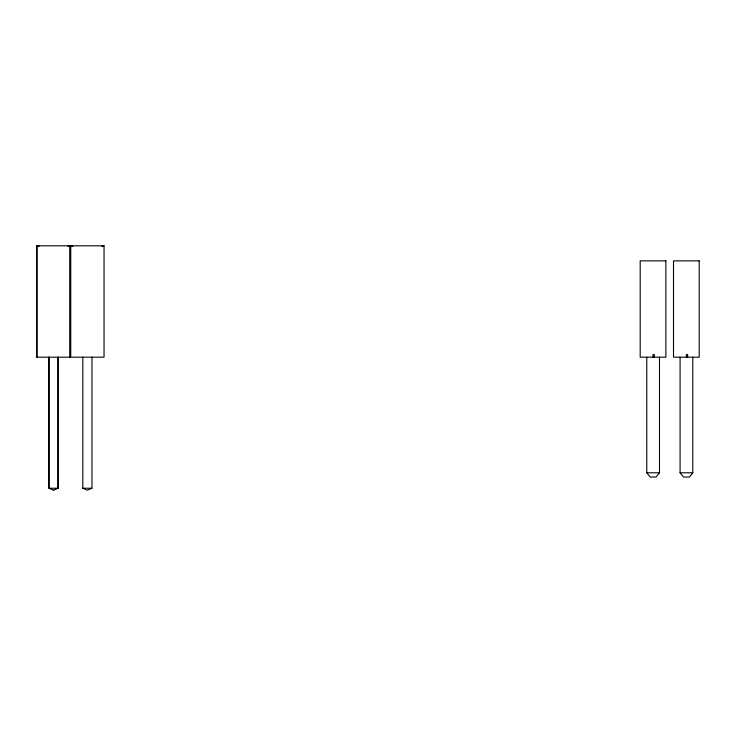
<?xml version="1.0" encoding="UTF-8"?>
<svg xmlns="http://www.w3.org/2000/svg" width="736" height="736" viewBox="0 0 736 736"><rect width="100%" height="100%" fill="white"/><g stroke="black" fill="none" stroke-linecap="round" stroke-linejoin="round"><path stroke-width="1.1" d="M659.484 357.19L659.484 472.788L656.052 477.029L650.201 477.029L646.769 472.788L646.769 357.19M692.797 357.199L692.797 472.797L689.365 477.038L683.514 477.038L680.082 472.797L680.082 357.199M53.443 490.204L58.135 488.244L58.135 357.19M91.972 357.19L91.972 488.244L87.382 490.204L82.8 488.244L82.8 357.19M67.942 246.275L70.196 245.796L70.196 357.19L36.8 357.19L36.8 245.796L70.196 245.796M101.881 246.275L104.034 245.796L104.034 357.19L70.739 357.19L70.739 245.796L104.034 245.796M646.769 472.788L659.484 472.788M680.082 472.797L692.797 472.797M58.135 488.244L48.962 488.244L48.962 357.19M82.8 488.244L91.972 488.244M70.739 245.796L72.882 246.275M36.8 245.796L39.045 246.275M53.544 490.204L48.861 488.244L48.861 357.19M687.636 357.199L687.636 354.559L686.357 354.559L686.357 357.199M654.322 357.19L654.322 354.55L653.034 354.55L653.034 357.19M70.086 245.796L70.086 357.19M58.034 357.19L58.034 488.244M36.901 245.796L36.901 357.19M665.878 260.857L640.191 260.857L640.191 357.19L665.878 357.19L665.878 260.857M699.2 260.866L673.514 260.866L673.514 357.199L699.2 357.199L699.2 260.866"/></g></svg>
